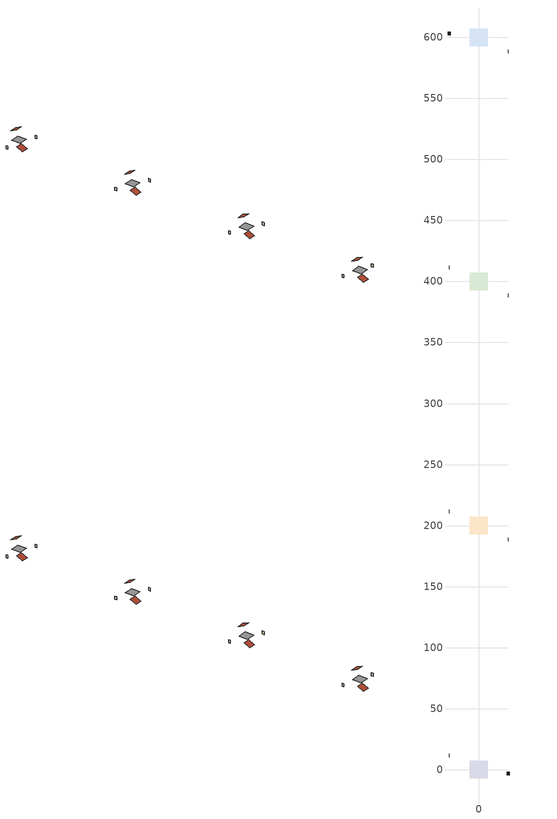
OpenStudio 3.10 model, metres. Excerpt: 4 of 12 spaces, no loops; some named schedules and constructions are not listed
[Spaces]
unit1_attic___vented_1
 floor to unit1_conditioned_space_1 (unit1_Floor1_construction_Reversed): -7.29,-7.29 -7.29,7.29 7.29,7.29 7.29,-7.29 z4.88
 wall outside (unit1_Wall6_construction): 24.13,-4.63 24.13,-1.91 z0:4.88
 wall adiabatic (unit1_Wall5_construction): -24.13,12.88 -24.13,10.16 z0:4.88
 roof outside (unit1_Roof2_construction): -13.22,-24.13,4.88 -13.22,-14.37,9.75 -24.13,-14.37,9.75 -24.13,-24.13,4.88
 roof outside (unit1_Roof1_construction): 13.22,24.13,4.88 13.22,14.37,9.75 24.13,14.37,9.75 24.13,24.13,4.88
unit2_attic___vented_1
 floor to unit2_conditioned_space_1 (unit2_Floor1_2_construction_Reversed): -7.29,192.71 -7.29,207.29 7.29,207.29 7.29,192.71 z4.88
 wall adiabatic (unit2_Wall6_2_construction): 24.13,187.12 24.13,189.84 z0:4.88
 wall adiabatic (unit2_Wall5_2_construction): -24.13,212.88 -24.13,210.16 z0:4.88
 roof outside (unit2_Roof2_2_construction): -13.22,175.87,4.88 -13.22,185.63,9.75 -24.13,185.63,9.75 -24.13,175.87,4.88
 roof outside (unit2_Roof1_2_construction): 13.22,224.13,4.88 13.22,214.37,9.75 24.13,214.37,9.75 24.13,224.13,4.88
unit3_attic___vented_1
 floor to unit3_conditioned_space_1 (unit3_Floor1_3_construction_Reversed): -7.29,392.71 -7.29,407.29 7.29,407.29 7.29,392.71 z4.88
 wall adiabatic (unit3_Wall6_3_construction): 24.13,387.12 24.13,389.84 z0:4.88
 wall adiabatic (unit3_Wall5_3_construction): -24.13,412.88 -24.13,410.16 z0:4.88
 roof outside (unit3_Roof2_3_construction): -13.22,375.87,4.88 -13.22,385.63,9.75 -24.13,385.63,9.75 -24.13,375.87,4.88
 roof outside (unit3_Roof1_3_construction): 13.22,424.13,4.88 13.22,414.37,9.75 24.13,414.37,9.75 24.13,424.13,4.88
unit4_attic___vented_1
 floor to unit4_conditioned_space_1 (unit4_Floor1_4_construction_Reversed): -7.29,592.71 -7.29,607.29 7.29,607.29 7.29,592.71 z4.88
 wall outside (unit4_Wall5_4_construction): -24.13,604.63 -24.13,601.91 z0:4.88
 wall adiabatic (unit4_Wall6_4_construction): 24.13,587.12 24.13,589.84 z0:4.88
 roof outside (unit4_Roof2_4_construction): -13.22,575.87,4.88 -13.22,585.63,9.75 -24.13,585.63,9.75 -24.13,575.87,4.88
 roof outside (unit4_Roof1_4_construction): 13.22,624.13,4.88 13.22,614.37,9.75 24.13,614.37,9.75 24.13,624.13,4.88
[ElectricEquipment:Definition] Design Level Calculation Method=EquipmentLevel
Name | Design Level {W} | Fraction Latent | Fraction Radiant | Fraction Lost
unit1_dishwasher | 1356.42 | 0.3 | 0.18 | 0.4
unit1_clothes_washer | 872.832 | 0.03 | 0.162 | 0.7
unit2_dishwasher | 2651.45 | 0.3 | 0.18 | 0.4
unit2_clothes_washer | 587.47 | 0.03 | 0.162 | 0.7
unit3_dishwasher | 855.531 | 0.3 | 0.18 | 0.4
unit3_clothes_washer | 626.422 | 0.03 | 0.162 | 0.7
unit4_dishwasher | 3420.57 | 0.3 | 0.18 | 0.4
unit4_clothes_washer | 371.524 | 0.03 | 0.162 | 0.7
[EnergyManagementSystem:Program]
unit3_natural_vent_program: Set Tin = unit3_tin_s; Set Tout = unit3_tout_s; Set Wout = unit3_out_wt_s; Set Pbar = unit3_out_pb_s; Set Phiout = (@RhFnTdbWPb Tout Wout Pbar); Set MaxHR = 0.0115; Set Tnvsp = (unit3_htg_sp_s + unit3_clg_sp_s) / 2; Set NVavail = unit3_natural_vent_s; Set ClgSsnAvail = unit3_cool_season; Set Qnv = 0; Set Qwhf = 0; Set unit3_whole_house_fan_mix_act = 0; Set unit3_whole_house_fan_act = 0; If ((Wout < MaxHR) && (Tin > Tout) && (Tin > Tnvsp) && (ClgSsnAvail > 0)); Set WHF_Flow = 0; Set Adj = (Tin-Tnvsp)/(Tin-Tout); Set Adj = (@Min Adj 1); Set Adj = (@Max Adj 0); If (WHF_Flow > 0); Set Qwhf = WHF_Flow*Adj; Set unit3_whole_house_fan_mix_act = WHF_Flow*Adj; Set WHF_W = 0; Set unit3_whole_house_fan_act = WHF_W*Adj; ElseIf (NVavail > 0); Set NVArea = 14561.603908992; Set Cs = 0.00017937135914540493; Set Cw = 3.135253597709637e-05; Set Tdiff = Tin-Tout; Set dT = (@Abs Tdiff); Set Vwind = unit3_site_vw_s; Set SGNV = NVArea*Adj*((((Cs*dT)+(Cw*(Vwind^2)))^0.5)/1000); Set MaxNV = 5.764051439616002; Set Qnv = (@Min SGNV MaxNV); EndIf; EndIf; Set unit3_natural_vent_flow_act = Qnv; Set unit3_whole_house_fan_flow_act = Qwhf; Set unit3_natural_vent_program_Qnv = Qnv; Set unit3_natural_vent_program_Qwhf = Qwhf
unit3_furnace_airloop_0_duct_program: Set unit3_furnace_airloop_AH_MFR = unit3_furnace_airloop_AH_MFR_s; Set unit3_furnace_airloop_Fan_RTF = 0; Set unit3_furnace_airloop_Fan_RTF = unit3_furnace_airloop_Fan_RTF + unit3_furnace_airloop_Fan_RTF_s; Set unit3_furnace_airloop_AH_VFR = unit3_furnace_airloop_AH_VFR_s; Set unit3_furnace_airloop_AH_Tout = unit3_furnace_airloop_AH_Tout_s; Set unit3_furnace_airloop_AH_Wout = unit3_furnace_airloop_AH_Wout_s; Set unit3_furnace_airloop_RA_T = unit3_furnace_airloop_RA_T_s; Set unit3_furnace_airloop_Ra_W = unit3_furnace_airloop_Ra_W_s; Set unit3_furnace_airloop_0_DZ_T = unit3_furnace_airloop_0_DZ_T_s; Set unit3_furnace_airloop_0_DZ_W = unit3_furnace_airloop_0_DZ_W_s; Run unit3_furnace_airloop_0_duct_subroutine; Set unit3_furnace_airloop_0_SupSensLkToCond_act = unit3_furnace_airloop_0_SupSensLkToCond; Set unit3_furnace_airloop_0_SupLatLkToCond_act = unit3_furnace_airloop_0_SupLatLkToCond; Set unit3_furnace_airloop_0_SupCondToLv_act = unit3_furnace_airloop_0_SupCondToLv; Set unit3_furnace_airloop_0_RetSensLkToRP_act = unit3_furnace_airloop_0_RetSensLkToRP; Set unit3_furnace_airloop_0_RetLatLkToRP_act = unit3_furnace_airloop_0_RetLatLkToRP; Set unit3_furnace_airloop_0_RetCondToRP_act = unit3_furnace_airloop_0_RetCondToRP; Set unit3_furnace_airloop_0_RetCondToDZ_act = unit3_furnace_airloop_0_RetCondToDZ; Set unit3_furnace_airloop_0_SupCondToDZ_act = unit3_furnace_airloop_0_SupCondToDZ; Set unit3_furnace_airloop_0_SupSensLkToDZ_act = unit3_furnace_airloop_0_SupSensLkToDZ; Set unit3_furnace_airloop_0_SupLatLkToDZ_act = unit3_furnace_airloop_0_SupLatLkToDZ; Set unit3_furnace_airloop_0_ZoneMixDZToCond_mix_act = unit3_furnace_airloop_0_ZoneMixDZToCond; Set unit3_furnace_airloop_0_ZoneMixCondToDZ_mix_act = unit3_furnace_airloop_0_ZoneMixCondToDZ
unit3_fridge_schedule_program: Set Tin = unit3_fridge_tin_s*(9.0/5.0)+32.0; Set unit3_fridge_schedule_act = 0; If (Hour == 0); Set unit3_fridge_schedule_act = (-0.487+0.019*Tin); ElseIf (Hour == 1); Set unit3_fridge_schedule_act = (-0.34+0.016*Tin); ElseIf (Hour == 2); Set unit3_fridge_schedule_act = (-0.37+0.017*Tin); ElseIf (Hour == 3); Set unit3_fridge_schedule_act = (-0.361+0.016*Tin); ElseIf (Hour == 4); Set unit3_fridge_schedule_act = (-0.515+0.018*Tin); ElseIf (Hour == 5); Set unit3_fridge_schedule_act = (-0.684+0.021*Tin); ElseIf (Hour == 6); Set unit3_fridge_schedule_act = (-0.471+0.019*Tin); ElseIf (Hour == 7); Set unit3_fridge_schedule_act = (-0.159+0.015*Tin); ElseIf (Hour == 8); Set unit3_fridge_schedule_act = (-0.079+0.015*Tin); ElseIf (Hour == 9); Set unit3_fridge_schedule_act = (-0.417+0.019*Tin); ElseIf (Hour == 10); Set unit3_fridge_schedule_act = (-0.411+0.018*Tin); ElseIf (Hour == 11); Set unit3_fridge_schedule_act = (-0.386+0.018*Tin); ElseIf (Hour == 12); Set unit3_fridge_schedule_act = (-0.24+0.016*Tin); ElseIf (Hour == 13); Set unit3_fridge_schedule_act = (-0.314+0.017*Tin); ElseIf (Hour == 14); Set unit3_fridge_schedule_act = (-0.16+0.015*Tin); ElseIf (Hour == 15); Set unit3_fridge_schedule_act = (-0.121+0.015*Tin); ElseIf (Hour == 16); Set unit3_fridge_schedule_act = (-0.469+0.02*Tin); ElseIf (Hour == 17); Set unit3_fridge_schedule_act = (-0.412+0.02*Tin); ElseIf (Hour == 18); Set unit3_fridge_schedule_act = (-0.091+0.017*Tin); ElseIf (Hour == 19); Set unit3_fridge_schedule_act = (0.077+0.014*Tin); ElseIf (Hour == 20); Set unit3_fridge_schedule_act = (-0.118+0.016*Tin); ElseIf (Hour == 21); Set unit3_fridge_schedule_act = (-0.247+0.017*Tin); ElseIf (Hour == 22); Set unit3_fridge_schedule_act = (-0.445+0.019*Tin); ElseIf (Hour == 23); Set unit3_fridge_schedule_act = (-0.544+0.02*Tin); EndIf
unit3_water_heater_EC_adj: If WarmupFlag == 0; Set dhw_e_cons = unit3_water_heater_energy + unit3_water_heater_on_cycle_parasitic + unit3_water_heater_off_cycle_parasitic; Set unit3_water_heater_ec_adj_act = -2.7366968586850504e-06 * dhw_e_cons / 1; EndIf
unit3_furnace_supply_fan_disaggregate_program: Set unit3_furnace_supply_fan_primary_htg = 0; If unit3_furnace_htg_coil_s > 0; Set unit3_furnace_supply_fan_primary_htg = unit3_furnace_supply_fan_s; EndIf
unit3_room_ac_supply_fan_disaggregate_program: Set unit3_room_ac_supply_fan_clg = 0; If unit3_room_ac_clg_coil_s > 0; Set unit3_room_ac_supply_fan_clg = unit3_room_ac_supply_fan_s; EndIf
unit4_infil_program: Set p_m = 0.14; Set p_s = 0.22; Set s_m = 270; Set s_s = 370; Set z_m = 9.99744; Set z_s = 4.8768; Set f_t = (((s_m/z_m)^p_m)*((z_s/s_s)^p_s)); Set Tdiff = unit4_tin_s-unit4_tout_s; Set dT = @Abs Tdiff; Set c = 0.0628; Set Cs = 0.0944; Set Cw = 0.1488; Set n = 0.65; Set sft = (f_t*0.54); Set temp1 = ((c*Cw)*((sft*unit4_site_vw_s)^(2*n)))^2; Set Qinf = (((c*Cs*(dT^n))^2)+temp1)^0.5; Set Qinf = (@Max Qinf 0); Set unit4_mech_vent_house_fan_sensible_load_act = 0.0; Set unit4_mech_vent_house_fan_latent_load_act = 0.0; Set OASupInPb = unit4_out_pb_s; Set OASupInTemp = unit4_tout_s; Set OASupInW = unit4_out_wt_s; Set OASupRho = (@RhoAirFnPbTdbW OASupInPb OASupInTemp OASupInW); Set OASupCp = (@CpAirFnW OASupInW); Set OASupInEnth = (@HFnTdbW OASupInTemp OASupInW); Set ZoneTemp = unit4_tin_s; Set ZoneW = unit4_win_s; Set ZoneCp = (@CpAirFnW ZoneW); Set ZoneAirEnth = (@HFnTdbW ZoneTemp ZoneW); Set unit4_mech_vent_house_fan_cfis_act = 0.0; Set QWHV_cfis_sup = 0.0; Set QWHV_cfis_suppl_sup = 0.0; Set QWHV_cfis_suppl_exh = 0.0; Set Qrange = 0; Set Qrange = Qrange + 0.04719 * unit4_mech_vent_range_fan_0_sch_s; Set Qbath = 0; Set Qbath = Qbath + 0.0236 * unit4_mech_vent_bath_fan_0_sch_s; Set Qdryer = 0; Set Qdryer = Qdryer + 0.27299 * unit4_clothes_dryer_exhaust_0_sch_s; Set QWHV_sup = 0.03634; Set QWHV_exh = 0.03634; Set Qsupply = QWHV_sup + QWHV_cfis_sup + QWHV_cfis_suppl_sup; Set Qexhaust = Qrange + Qbath + Qdryer + QWHV_exh + QWHV_cfis_suppl_exh; Set Qfan = (@Max Qexhaust Qsupply); Set Qducts = 0; Set Qducts = Qducts - unit4_furnace_airloop_0_DuctImbalLkSupFanEquivCond; Set Qducts = Qducts + unit4_furnace_airloop_0_DuctImbalLkExhFanEquivCond; If Qducts < 0; Set Qsupply = Qsupply - Qducts; Else; Set Qexhaust = Qexhaust + Qducts; EndIf; Set Qfan_with_ducts = (@Max Qexhaust Qsupply); Set Qimb = (@Abs (Qsupply - Qexhaust)); If Qinf + Qimb > 0; Set Qtot = Qfan_with_ducts + (Qinf^2) / (Qinf + Qimb); Else; Set Qtot = Qfan_with_ducts; EndIf; Set Qinf_adj = Qtot - Qfan; Set unit4_infil_flow_act = Qinf_adj; Set unit4_infil_program_Qinf = Qinf_adj; Set unit4_infil_program_Qfan = Qfan; Set Qload = Qfan; Set Effectiveness_Sens = 0.0; Set Effectiveness_Lat = 0.0; Set Fan_MFR = Qload * OASupRho; Set ZoneInEnth = OASupInEnth; Set ZoneInTemp = OASupInTemp; If Qload > 0; Set Effectiveness_Sens = Effectiveness_Sens + 0.0363 / Qload * 0.7735937718908196; Set Effectiveness_Lat = Effectiveness_Lat + 0.0363 / Qload * 0.5434211049065854; EndIf; Set ERVCpMin = (@Min OASupCp ZoneCp); Set ERVSupOutTemp = OASupInTemp + ERVCpMin/OASupCp * Effectiveness_Sens * (ZoneTemp - OASupInTemp); Set ERVSupOutW = OASupInW + ERVCpMin/OASupCp * Effectiveness_Lat * (ZoneW - OASupInW); Set ERVSupOutEnth = (@HFnTdbW ERVSupOutTemp ERVSupOutW); Set ERVSensHeatTrans = Fan_MFR * OASupCp * (ERVSupOutTemp - OASupInTemp); Set ERVTotalHeatTrans = Fan_MFR * (ERVSupOutEnth - OASupInEnth); Set ERVLatHeatTrans = ERVTotalHeatTrans - ERVSensHeatTrans; Set ZoneInEnth = ERVSupOutEnth; Set ZoneInTemp = ERVSupOutTemp; Set FanTotalToCond = Fan_MFR * (ZoneInEnth - ZoneAirEnth); Set FanSensToCond = Fan_MFR * ZoneCp * (ZoneInTemp - ZoneTemp); Set FanLatToCond = FanTotalToCond - FanSensToCond; Set unit4_mech_vent_house_fan_sensible_load_act = unit4_mech_vent_house_fan_sensible_load_act + FanSensToCond; Set unit4_mech_vent_house_fan_latent_load_act = unit4_mech_vent_house_fan_latent_load_act + FanLatToCond
unit4_attic_vented_1_duct_leakage_imbalance_infil_program: Set Qducts = 0; Set Qducts = Qducts - unit4_furnace_airloop_0_DuctImbalLkSupFanEquivDZ; Set Qducts = Qducts + unit4_furnace_airloop_0_DuctImbalLkExhFanEquivDZ; Set unit4_attic_vented_1_duct_leakage_imbalance_infil_flow_act = (@Abs(Qducts))
unit4_natural_vent_program: Set Tin = unit4_tin_s; Set Tout = unit4_tout_s; Set Wout = unit4_out_wt_s; Set Pbar = unit4_out_pb_s; Set Phiout = (@RhFnTdbWPb Tout Wout Pbar); Set MaxHR = 0.0115; Set Tnvsp = (unit4_htg_sp_s + unit4_clg_sp_s) / 2; Set NVavail = unit4_natural_vent_s; Set ClgSsnAvail = unit4_cool_season; Set Qnv = 0; Set Qwhf = 0; Set unit4_whole_house_fan_mix_act = 0; Set unit4_whole_house_fan_act = 0; If ((Wout < MaxHR) && (Tin > Tout) && (Tin > Tnvsp) && (ClgSsnAvail > 0)); Set WHF_Flow = 0; Set Adj = (Tin-Tnvsp)/(Tin-Tout); Set Adj = (@Min Adj 1); Set Adj = (@Max Adj 0); If (WHF_Flow > 0); Set Qwhf = WHF_Flow*Adj; Set unit4_whole_house_fan_mix_act = WHF_Flow*Adj; Set WHF_W = 0; Set unit4_whole_house_fan_act = WHF_W*Adj; ElseIf (NVavail > 0); Set NVArea = 18199.203859584002; Set Cs = 0.00017937135914540493; Set Cw = 3.135253597709637e-05; Set Tdiff = Tin-Tout; Set dT = (@Abs Tdiff); Set Vwind = unit4_site_vw_s; Set SGNV = NVArea*Adj*((((Cs*dT)+(Cw*(Vwind^2)))^0.5)/1000); Set MaxNV = 5.764051439616002; Set Qnv = (@Min SGNV MaxNV); EndIf; EndIf; Set unit4_natural_vent_flow_act = Qnv; Set unit4_whole_house_fan_flow_act = Qwhf; Set unit4_natural_vent_program_Qnv = Qnv; Set unit4_natural_vent_program_Qwhf = Qwhf
unit4_furnace_airloop_0_duct_program: Set unit4_furnace_airloop_AH_MFR = unit4_furnace_airloop_AH_MFR_s; Set unit4_furnace_airloop_Fan_RTF = 0; Set unit4_furnace_airloop_Fan_RTF = unit4_furnace_airloop_Fan_RTF + unit4_furnace_airloop_Fan_RTF_s; Set unit4_furnace_airloop_AH_VFR = unit4_furnace_airloop_AH_VFR_s; Set unit4_furnace_airloop_AH_Tout = unit4_furnace_airloop_AH_Tout_s; Set unit4_furnace_airloop_AH_Wout = unit4_furnace_airloop_AH_Wout_s; Set unit4_furnace_airloop_RA_T = unit4_furnace_airloop_RA_T_s; Set unit4_furnace_airloop_Ra_W = unit4_furnace_airloop_Ra_W_s; Set unit4_furnace_airloop_0_DZ_T = unit4_furnace_airloop_0_DZ_T_s; Set unit4_furnace_airloop_0_DZ_W = unit4_furnace_airloop_0_DZ_W_s; Run unit4_furnace_airloop_0_duct_subroutine; Set unit4_furnace_airloop_0_SupSensLkToCond_act = unit4_furnace_airloop_0_SupSensLkToCond; Set unit4_furnace_airloop_0_SupLatLkToCond_act = unit4_furnace_airloop_0_SupLatLkToCond; Set unit4_furnace_airloop_0_SupCondToLv_act = unit4_furnace_airloop_0_SupCondToLv; Set unit4_furnace_airloop_0_RetSensLkToRP_act = unit4_furnace_airloop_0_RetSensLkToRP; Set unit4_furnace_airloop_0_RetLatLkToRP_act = unit4_furnace_airloop_0_RetLatLkToRP; Set unit4_furnace_airloop_0_RetCondToRP_act = unit4_furnace_airloop_0_RetCondToRP; Set unit4_furnace_airloop_0_RetCondToDZ_act = unit4_furnace_airloop_0_RetCondToDZ; Set unit4_furnace_airloop_0_SupCondToDZ_act = unit4_furnace_airloop_0_SupCondToDZ; Set unit4_furnace_airloop_0_SupSensLkToDZ_act = unit4_furnace_airloop_0_SupSensLkToDZ; Set unit4_furnace_airloop_0_SupLatLkToDZ_act = unit4_furnace_airloop_0_SupLatLkToDZ; Set unit4_furnace_airloop_0_ZoneMixDZToCond_mix_act = unit4_furnace_airloop_0_ZoneMixDZToCond; Set unit4_furnace_airloop_0_ZoneMixCondToDZ_mix_act = unit4_furnace_airloop_0_ZoneMixCondToDZ
unit4_fridge_schedule_program: Set Tin = unit4_fridge_tin_s*(9.0/5.0)+32.0; Set unit4_fridge_schedule_act = 0; If (Hour == 0); Set unit4_fridge_schedule_act = (-0.487+0.019*Tin); ElseIf (Hour == 1); Set unit4_fridge_schedule_act = (-0.34+0.016*Tin); ElseIf (Hour == 2); Set unit4_fridge_schedule_act = (-0.37+0.017*Tin); ElseIf (Hour == 3); Set unit4_fridge_schedule_act = (-0.361+0.016*Tin); ElseIf (Hour == 4); Set unit4_fridge_schedule_act = (-0.515+0.018*Tin); ElseIf (Hour == 5); Set unit4_fridge_schedule_act = (-0.684+0.021*Tin); ElseIf (Hour == 6); Set unit4_fridge_schedule_act = (-0.471+0.019*Tin); ElseIf (Hour == 7); Set unit4_fridge_schedule_act = (-0.159+0.015*Tin); ElseIf (Hour == 8); Set unit4_fridge_schedule_act = (-0.079+0.015*Tin); ElseIf (Hour == 9); Set unit4_fridge_schedule_act = (-0.417+0.019*Tin); ElseIf (Hour == 10); Set unit4_fridge_schedule_act = (-0.411+0.018*Tin); ElseIf (Hour == 11); Set unit4_fridge_schedule_act = (-0.386+0.018*Tin); ElseIf (Hour == 12); Set unit4_fridge_schedule_act = (-0.24+0.016*Tin); ElseIf (Hour == 13); Set unit4_fridge_schedule_act = (-0.314+0.017*Tin); ElseIf (Hour == 14); Set unit4_fridge_schedule_act = (-0.16+0.015*Tin); ElseIf (Hour == 15); Set unit4_fridge_schedule_act = (-0.121+0.015*Tin); ElseIf (Hour == 16); Set unit4_fridge_schedule_act = (-0.469+0.02*Tin); ElseIf (Hour == 17); Set unit4_fridge_schedule_act = (-0.412+0.02*Tin); ElseIf (Hour == 18); Set unit4_fridge_schedule_act = (-0.091+0.017*Tin); ElseIf (Hour == 19); Set unit4_fridge_schedule_act = (0.077+0.014*Tin); ElseIf (Hour == 20); Set unit4_fridge_schedule_act = (-0.118+0.016*Tin); ElseIf (Hour == 21); Set unit4_fridge_schedule_act = (-0.247+0.017*Tin); ElseIf (Hour == 22); Set unit4_fridge_schedule_act = (-0.445+0.019*Tin); ElseIf (Hour == 23); Set unit4_fridge_schedule_act = (-0.544+0.02*Tin); EndIf
unit4_water_heater_EC_adj: If WarmupFlag == 0; Set dhw_e_cons = unit4_water_heater_energy + unit4_water_heater_on_cycle_parasitic + unit4_water_heater_off_cycle_parasitic; Set unit4_water_heater_ec_adj_act = -2.7366968586850504e-06 * dhw_e_cons / 1; EndIf
unit4_furnace_supply_fan_disaggregate_program: Set unit4_furnace_supply_fan_primary_htg = 0; If unit4_furnace_htg_coil_s > 0; Set unit4_furnace_supply_fan_primary_htg = unit4_furnace_supply_fan_s; EndIf
unit4_room_ac_supply_fan_disaggregate_program: Set unit4_room_ac_supply_fan_clg = 0; If unit4_room_ac_clg_coil_s > 0; Set unit4_room_ac_supply_fan_clg = unit4_room_ac_supply_fan_s; EndIf
unmet_hours_program: Set htg_unmet_hours = 0; Set clg_unmet_hours = 0; Set unit_htg_unmet_hours = 0; If ((DayOfYear >= 1) && (DayOfYear <= 365)); Set unit_htg_unmet_hours = unit_htg_unmet_hours + unit1_conditioned_space_htg_unmet_s; If unit_htg_unmet_hours > htg_unmet_hours; Set htg_unmet_hours = unit_htg_unmet_hours; EndIf; EndIf; Set unit_clg_unmet_hours = 0; If ((DayOfYear >= 1) && (DayOfYear <= 365)); Set unit_clg_unmet_hours = unit_clg_unmet_hours + unit1_conditioned_space_clg_unmet_s; If unit_clg_unmet_hours > clg_unmet_hours; Set clg_unmet_hours = unit_clg_unmet_hours; EndIf; EndIf; Set unit_htg_unmet_hours = 0; If ((DayOfYear >= 1) && (DayOfYear <= 365)); Set unit_htg_unmet_hours = unit_htg_unmet_hours + unit2_conditioned_space_htg_unmet_s; If unit_htg_unmet_hours > htg_unmet_hours; Set htg_unmet_hours = unit_htg_unmet_hours; EndIf; EndIf; Set unit_clg_unmet_hours = 0; If ((DayOfYear >= 1) && (DayOfYear <= 365)); Set unit_clg_unmet_hours = unit_clg_unmet_hours + unit2_conditioned_space_clg_unmet_s; If unit_clg_unmet_hours > clg_unmet_hours; Set clg_unmet_hours = unit_clg_unmet_hours; EndIf; EndIf; Set unit_htg_unmet_hours = 0; If ((DayOfYear >= 1) && (DayOfYear <= 365)); Set unit_htg_unmet_hours = unit_htg_unmet_hours + unit3_conditioned_space_htg_unmet_s; If unit_htg_unmet_hours > htg_unmet_hours; Set htg_unmet_hours = unit_htg_unmet_hours; EndIf; EndIf; Set unit_clg_unmet_hours = 0; If ((DayOfYear >= 1) && (DayOfYear <= 365)); Set unit_clg_unmet_hours = unit_clg_unmet_hours + unit3_conditioned_space_clg_unmet_s; If unit_clg_unmet_hours > clg_unmet_hours; Set clg_unmet_hours = unit_clg_unmet_hours; EndIf; EndIf; Set unit_htg_unmet_hours = 0; If ((DayOfYear >= 1) && (DayOfYear <= 365)); Set unit_htg_unmet_hours = unit_htg_unmet_hours + unit4_conditioned_space_htg_unmet_s; If unit_htg_unmet_hours > htg_unmet_hours; Set htg_unmet_hours = unit_htg_unmet_hours; EndIf; EndIf; Set unit_clg_unmet_hours = 0; If ((DayOfYear >= 1) && (DayOfYear <= 365)); Set unit_clg_unmet_hours = unit_clg_unmet_hours + unit4_conditioned_space_clg_unmet_s; If unit_clg_unmet_hours > clg_unmet_hours; Set clg_unmet_hours = unit_clg_unmet_hours; EndIf; EndIf
total_loads_program: Set loads_htg_tot = 0; Set loads_clg_tot = 0; If htg_load_cond > 0; Set loads_htg_tot = loads_htg_tot + (htg_load_cond - clg_load_cond) * 1.0; Set loads_htg_tot = loads_htg_tot + (htg_load_duct - clg_load_duct) * 1.0; EndIf; If htg_load_cond_1 > 0; Set loads_htg_tot = loads_htg_tot + (htg_load_cond_1 - clg_load_cond_1) * 1.0; Set loads_htg_tot = loads_htg_tot + (htg_load_duct_1 - clg_load_duct_1) * 1.0; EndIf; If htg_load_cond_2 > 0; Set loads_htg_tot = loads_htg_tot + (htg_load_cond_2 - clg_load_cond_2) * 1.0; Set loads_htg_tot = loads_htg_tot + (htg_load_duct_2 - clg_load_duct_2) * 1.0; EndIf; If htg_load_cond_3 > 0; Set loads_htg_tot = loads_htg_tot + (htg_load_cond_3 - clg_load_cond_3) * 1.0; Set loads_htg_tot = loads_htg_tot + (htg_load_duct_3 - clg_load_duct_3) * 1.0; EndIf; Set loads_htg_tot = (@Max loads_htg_tot 0); If clg_load_cond > 0; Set loads_clg_tot = loads_clg_tot + (clg_load_cond - htg_load_cond) * 1.0; Set loads_clg_tot = loads_clg_tot + (clg_load_duct - htg_load_duct) * 1.0; EndIf; If clg_load_cond_1 > 0; Set loads_clg_tot = loads_clg_tot + (clg_load_cond_1 - htg_load_cond_1) * 1.0; Set loads_clg_tot = loads_clg_tot + (clg_load_duct_1 - htg_load_duct_1) * 1.0; EndIf; If clg_load_cond_2 > 0; Set loads_clg_tot = loads_clg_tot + (clg_load_cond_2 - htg_load_cond_2) * 1.0; Set loads_clg_tot = loads_clg_tot + (clg_load_duct_2 - htg_load_duct_2) * 1.0; EndIf; If clg_load_cond_3 > 0; Set loads_clg_tot = loads_clg_tot + (clg_load_cond_3 - htg_load_cond_3) * 1.0; Set loads_clg_tot = loads_clg_tot + (clg_load_duct_3 - htg_load_duct_3) * 1.0; EndIf; Set loads_clg_tot = (@Max loads_clg_tot 0)
total_airflows_program: Set total_infil_flow_rate = 0; Set total_mechvent_flow_rate = 0; Set total_natvent_flow_rate = 0; Set total_whf_flow_rate = 0; Set total_infil_flow_rate = total_infil_flow_rate + (unit1_infil_program_Qinf * 1); Set total_infil_flow_rate = total_infil_flow_rate + (unit2_infil_program_Qinf * 1); Set total_infil_flow_rate = total_infil_flow_rate + (unit3_infil_program_Qinf * 1); Set total_infil_flow_rate = total_infil_flow_rate + (unit4_infil_program_Qinf * 1); Set total_mechvent_flow_rate = total_mechvent_flow_rate + (unit1_infil_program_Qfan * 1); Set total_mechvent_flow_rate = total_mechvent_flow_rate + (unit2_infil_program_Qfan * 1); Set total_mechvent_flow_rate = total_mechvent_flow_rate + (unit3_infil_program_Qfan * 1); Set total_mechvent_flow_rate = total_mechvent_flow_rate + (unit4_infil_program_Qfan * 1); Set total_natvent_flow_rate = total_natvent_flow_rate + (unit1_natural_vent_program_Qnv * 1); Set total_natvent_flow_rate = total_natvent_flow_rate + (unit2_natural_vent_program_Qnv * 1); Set total_natvent_flow_rate = total_natvent_flow_rate + (unit3_natural_vent_program_Qnv * 1); Set total_natvent_flow_rate = total_natvent_flow_rate + (unit4_natural_vent_program_Qnv * 1); Set total_whf_flow_rate = total_whf_flow_rate + (unit1_natural_vent_program_Qwhf * 1); Set total_whf_flow_rate = total_whf_flow_rate + (unit2_natural_vent_program_Qwhf * 1); Set total_whf_flow_rate = total_whf_flow_rate + (unit3_natural_vent_program_Qwhf * 1); Set total_whf_flow_rate = total_whf_flow_rate + (unit4_natural_vent_program_Qwhf * 1)
[EnergyManagementSystem:Subroutine]
unit1_furnace_airloop_0_duct_subroutine: Set AH_MFR = unit1_furnace_airloop_AH_MFR / 1; If AH_MFR > 0; Set AH_Tout = unit1_furnace_airloop_AH_Tout; Set AH_Wout = unit1_furnace_airloop_AH_Wout; Set RA_T = unit1_furnace_airloop_RA_T; Set RA_W = unit1_furnace_airloop_Ra_W; Set Fan_RTF = unit1_furnace_airloop_Fan_RTF; Set DZ_T = unit1_furnace_airloop_0_DZ_T; Set DZ_W = unit1_furnace_airloop_0_DZ_W; Set AH_VFR = unit1_furnace_airloop_AH_VFR / 1; Set h_SA = (@HFnTdbW AH_Tout AH_Wout); Set h_RA = (@HFnTdbW RA_T RA_W); Set h_fg = (@HfgAirFnWTdb AH_Wout AH_Tout); Set h_DZ = (@HFnTdbW DZ_T DZ_W); Set air_cp = 1006.0; Set f_sup = 0.1; Set f_ret = 0.1; Set sup_lk_mfr = f_sup * AH_MFR; Set ret_lk_mfr = f_ret * AH_MFR; Set SupTotLkToCond = sup_lk_mfr*(h_RA - h_SA); Set SupLatLkToCond = sup_lk_mfr*h_fg*(RA_W-AH_Wout); Set SupSensLkToCond = SupTotLkToCond-SupLatLkToCond; Set supply_ua = 70.494; Set eTm = 0-((Fan_RTF/(AH_MFR*air_cp))*supply_ua); Set t_sup = DZ_T+((AH_Tout-DZ_T)*(@Exp eTm)); Set SupCondToCond = AH_MFR*air_cp*(t_sup-AH_Tout); Set SupCondToDZ = 0-SupCondToCond; Set return_ua = 20.133; Set eTm = 0-((Fan_RTF/(AH_MFR*air_cp))*return_ua); Set t_ret = DZ_T+((RA_T-DZ_T)*(@Exp eTm)); Set RetCondToRP = AH_MFR*air_cp*(t_ret-RA_T); Set RetCondToDZ = 0-RetCondToRP; Set RetLatLkToRP = 0; Set RetSensLkToRP = ret_lk_mfr*air_cp*(DZ_T-RA_T); Set SupTotLkToDZ = sup_lk_mfr*(h_SA-h_DZ); Set SupLatLkToDZ = sup_lk_mfr*h_fg*(AH_Wout-DZ_W); Set SupSensLkToDZ = SupTotLkToDZ-SupLatLkToDZ; Set FracOutsideToCond = 0.0; Set FracOutsideToDZ = 0.0; Set FracCondToOutside = 0.0; Set FracDZToOutside = 0.0; Set FracDZToCond = 0.0; Set FracCondToDZ = 0.0; Set lk_imbal_vfr = @ABS(f_sup - f_ret) * AH_VFR; Set ImbalLkCondToDZ = lk_imbal_vfr * FracCondToDZ; Set ImbalLkDZToCond = lk_imbal_vfr * FracDZToCond; Set ImbalLkOutsideToCond = lk_imbal_vfr * FracOutsideToCond; Set ImbalLkOutsideToDZ = lk_imbal_vfr * FracOutsideToDZ; Set ImbalLkCondToOutside = lk_imbal_vfr * FracCondToOutside; Set ImbalLkDZToOutside = lk_imbal_vfr * FracDZToOutside; Else; Set SupLatLkToCond = 0; Set SupSensLkToCond = 0; Set SupCondToCond = 0; Set RetCondToRP = 0; Set RetLatLkToRP = 0; Set RetSensLkToRP = 0; Set RetCondToDZ = 0; Set SupCondToDZ = 0; Set SupLatLkToDZ = 0; Set SupSensLkToDZ = 0; Set ImbalLkCondToDZ = 0; Set ImbalLkDZToCond = 0; Set ImbalLkOutsideToCond = 0; Set ImbalLkOutsideToDZ = 0; Set ImbalLkCondToOutside = 0; Set ImbalLkDZToOutside = 0; EndIf; Set unit1_furnace_airloop_0_SupLatLkToCond = SupLatLkToCond; Set unit1_furnace_airloop_0_SupSensLkToCond = SupSensLkToCond; Set unit1_furnace_airloop_0_SupCondToLv = SupCondToCond; Set unit1_furnace_airloop_0_RetCondToRP = RetCondToRP; Set unit1_furnace_airloop_0_RetLatLkToRP = RetLatLkToRP; Set unit1_furnace_airloop_0_RetSensLkToRP = RetSensLkToRP; Set unit1_furnace_airloop_0_RetCondToDZ = RetCondToDZ; Set unit1_furnace_airloop_0_SupCondToDZ = SupCondToDZ; Set unit1_furnace_airloop_0_SupLatLkToDZ = SupLatLkToDZ; Set unit1_furnace_airloop_0_SupSensLkToDZ = SupSensLkToDZ; Set unit1_furnace_airloop_0_ZoneMixCondToDZ = ImbalLkCondToDZ; Set unit1_furnace_airloop_0_ZoneMixDZToCond = ImbalLkDZToCond; Set unit1_furnace_airloop_0_DuctImbalLkSupFanEquivCond = ImbalLkCondToOutside; Set unit1_furnace_airloop_0_DuctImbalLkExhFanEquivCond = ImbalLkOutsideToCond; Set unit1_furnace_airloop_0_DuctImbalLkSupFanEquivDZ = ImbalLkDZToOutside; Set unit1_furnace_airloop_0_DuctImbalLkExhFanEquivDZ = ImbalLkOutsideToDZ
unit2_furnace_airloop_0_duct_subroutine: Set AH_MFR = unit2_furnace_airloop_AH_MFR / 1; If AH_MFR > 0; Set AH_Tout = unit2_furnace_airloop_AH_Tout; Set AH_Wout = unit2_furnace_airloop_AH_Wout; Set RA_T = unit2_furnace_airloop_RA_T; Set RA_W = unit2_furnace_airloop_Ra_W; Set Fan_RTF = unit2_furnace_airloop_Fan_RTF; Set DZ_T = unit2_furnace_airloop_0_DZ_T; Set DZ_W = unit2_furnace_airloop_0_DZ_W; Set AH_VFR = unit2_furnace_airloop_AH_VFR / 1; Set h_SA = (@HFnTdbW AH_Tout AH_Wout); Set h_RA = (@HFnTdbW RA_T RA_W); Set h_fg = (@HfgAirFnWTdb AH_Wout AH_Tout); Set h_DZ = (@HFnTdbW DZ_T DZ_W); Set air_cp = 1006.0; Set f_sup = 0.1; Set f_ret = 0.1; Set sup_lk_mfr = f_sup * AH_MFR; Set ret_lk_mfr = f_ret * AH_MFR; Set SupTotLkToCond = sup_lk_mfr*(h_RA - h_SA); Set SupLatLkToCond = sup_lk_mfr*h_fg*(RA_W-AH_Wout); Set SupSensLkToCond = SupTotLkToCond-SupLatLkToCond; Set supply_ua = 70.494; Set eTm = 0-((Fan_RTF/(AH_MFR*air_cp))*supply_ua); Set t_sup = DZ_T+((AH_Tout-DZ_T)*(@Exp eTm)); Set SupCondToCond = AH_MFR*air_cp*(t_sup-AH_Tout); Set SupCondToDZ = 0-SupCondToCond; Set return_ua = 20.133; Set eTm = 0-((Fan_RTF/(AH_MFR*air_cp))*return_ua); Set t_ret = DZ_T+((RA_T-DZ_T)*(@Exp eTm)); Set RetCondToRP = AH_MFR*air_cp*(t_ret-RA_T); Set RetCondToDZ = 0-RetCondToRP; Set RetLatLkToRP = 0; Set RetSensLkToRP = ret_lk_mfr*air_cp*(DZ_T-RA_T); Set SupTotLkToDZ = sup_lk_mfr*(h_SA-h_DZ); Set SupLatLkToDZ = sup_lk_mfr*h_fg*(AH_Wout-DZ_W); Set SupSensLkToDZ = SupTotLkToDZ-SupLatLkToDZ; Set FracOutsideToCond = 0.0; Set FracOutsideToDZ = 0.0; Set FracCondToOutside = 0.0; Set FracDZToOutside = 0.0; Set FracDZToCond = 0.0; Set FracCondToDZ = 0.0; Set lk_imbal_vfr = @ABS(f_sup - f_ret) * AH_VFR; Set ImbalLkCondToDZ = lk_imbal_vfr * FracCondToDZ; Set ImbalLkDZToCond = lk_imbal_vfr * FracDZToCond; Set ImbalLkOutsideToCond = lk_imbal_vfr * FracOutsideToCond; Set ImbalLkOutsideToDZ = lk_imbal_vfr * FracOutsideToDZ; Set ImbalLkCondToOutside = lk_imbal_vfr * FracCondToOutside; Set ImbalLkDZToOutside = lk_imbal_vfr * FracDZToOutside; Else; Set SupLatLkToCond = 0; Set SupSensLkToCond = 0; Set SupCondToCond = 0; Set RetCondToRP = 0; Set RetLatLkToRP = 0; Set RetSensLkToRP = 0; Set RetCondToDZ = 0; Set SupCondToDZ = 0; Set SupLatLkToDZ = 0; Set SupSensLkToDZ = 0; Set ImbalLkCondToDZ = 0; Set ImbalLkDZToCond = 0; Set ImbalLkOutsideToCond = 0; Set ImbalLkOutsideToDZ = 0; Set ImbalLkCondToOutside = 0; Set ImbalLkDZToOutside = 0; EndIf; Set unit2_furnace_airloop_0_SupLatLkToCond = SupLatLkToCond; Set unit2_furnace_airloop_0_SupSensLkToCond = SupSensLkToCond; Set unit2_furnace_airloop_0_SupCondToLv = SupCondToCond; Set unit2_furnace_airloop_0_RetCondToRP = RetCondToRP; Set unit2_furnace_airloop_0_RetLatLkToRP = RetLatLkToRP; Set unit2_furnace_airloop_0_RetSensLkToRP = RetSensLkToRP; Set unit2_furnace_airloop_0_RetCondToDZ = RetCondToDZ; Set unit2_furnace_airloop_0_SupCondToDZ = SupCondToDZ; Set unit2_furnace_airloop_0_SupLatLkToDZ = SupLatLkToDZ; Set unit2_furnace_airloop_0_SupSensLkToDZ = SupSensLkToDZ; Set unit2_furnace_airloop_0_ZoneMixCondToDZ = ImbalLkCondToDZ; Set unit2_furnace_airloop_0_ZoneMixDZToCond = ImbalLkDZToCond; Set unit2_furnace_airloop_0_DuctImbalLkSupFanEquivCond = ImbalLkCondToOutside; Set unit2_furnace_airloop_0_DuctImbalLkExhFanEquivCond = ImbalLkOutsideToCond; Set unit2_furnace_airloop_0_DuctImbalLkSupFanEquivDZ = ImbalLkDZToOutside; Set unit2_furnace_airloop_0_DuctImbalLkExhFanEquivDZ = ImbalLkOutsideToDZ
unit3_furnace_airloop_0_duct_subroutine: Set AH_MFR = unit3_furnace_airloop_AH_MFR / 1; If AH_MFR > 0; Set AH_Tout = unit3_furnace_airloop_AH_Tout; Set AH_Wout = unit3_furnace_airloop_AH_Wout; Set RA_T = unit3_furnace_airloop_RA_T; Set RA_W = unit3_furnace_airloop_Ra_W; Set Fan_RTF = unit3_furnace_airloop_Fan_RTF; Set DZ_T = unit3_furnace_airloop_0_DZ_T; Set DZ_W = unit3_furnace_airloop_0_DZ_W; Set AH_VFR = unit3_furnace_airloop_AH_VFR / 1; Set h_SA = (@HFnTdbW AH_Tout AH_Wout); Set h_RA = (@HFnTdbW RA_T RA_W); Set h_fg = (@HfgAirFnWTdb AH_Wout AH_Tout); Set h_DZ = (@HFnTdbW DZ_T DZ_W); Set air_cp = 1006.0; Set f_sup = 0.1; Set f_ret = 0.1; Set sup_lk_mfr = f_sup * AH_MFR; Set ret_lk_mfr = f_ret * AH_MFR; Set SupTotLkToCond = sup_lk_mfr*(h_RA - h_SA); Set SupLatLkToCond = sup_lk_mfr*h_fg*(RA_W-AH_Wout); Set SupSensLkToCond = SupTotLkToCond-SupLatLkToCond; Set supply_ua = 70.494; Set eTm = 0-((Fan_RTF/(AH_MFR*air_cp))*supply_ua); Set t_sup = DZ_T+((AH_Tout-DZ_T)*(@Exp eTm)); Set SupCondToCond = AH_MFR*air_cp*(t_sup-AH_Tout); Set SupCondToDZ = 0-SupCondToCond; Set return_ua = 20.133; Set eTm = 0-((Fan_RTF/(AH_MFR*air_cp))*return_ua); Set t_ret = DZ_T+((RA_T-DZ_T)*(@Exp eTm)); Set RetCondToRP = AH_MFR*air_cp*(t_ret-RA_T); Set RetCondToDZ = 0-RetCondToRP; Set RetLatLkToRP = 0; Set RetSensLkToRP = ret_lk_mfr*air_cp*(DZ_T-RA_T); Set SupTotLkToDZ = sup_lk_mfr*(h_SA-h_DZ); Set SupLatLkToDZ = sup_lk_mfr*h_fg*(AH_Wout-DZ_W); Set SupSensLkToDZ = SupTotLkToDZ-SupLatLkToDZ; Set FracOutsideToCond = 0.0; Set FracOutsideToDZ = 0.0; Set FracCondToOutside = 0.0; Set FracDZToOutside = 0.0; Set FracDZToCond = 0.0; Set FracCondToDZ = 0.0; Set lk_imbal_vfr = @ABS(f_sup - f_ret) * AH_VFR; Set ImbalLkCondToDZ = lk_imbal_vfr * FracCondToDZ; Set ImbalLkDZToCond = lk_imbal_vfr * FracDZToCond; Set ImbalLkOutsideToCond = lk_imbal_vfr * FracOutsideToCond; Set ImbalLkOutsideToDZ = lk_imbal_vfr * FracOutsideToDZ; Set ImbalLkCondToOutside = lk_imbal_vfr * FracCondToOutside; Set ImbalLkDZToOutside = lk_imbal_vfr * FracDZToOutside; Else; Set SupLatLkToCond = 0; Set SupSensLkToCond = 0; Set SupCondToCond = 0; Set RetCondToRP = 0; Set RetLatLkToRP = 0; Set RetSensLkToRP = 0; Set RetCondToDZ = 0; Set SupCondToDZ = 0; Set SupLatLkToDZ = 0; Set SupSensLkToDZ = 0; Set ImbalLkCondToDZ = 0; Set ImbalLkDZToCond = 0; Set ImbalLkOutsideToCond = 0; Set ImbalLkOutsideToDZ = 0; Set ImbalLkCondToOutside = 0; Set ImbalLkDZToOutside = 0; EndIf; Set unit3_furnace_airloop_0_SupLatLkToCond = SupLatLkToCond; Set unit3_furnace_airloop_0_SupSensLkToCond = SupSensLkToCond; Set unit3_furnace_airloop_0_SupCondToLv = SupCondToCond; Set unit3_furnace_airloop_0_RetCondToRP = RetCondToRP; Set unit3_furnace_airloop_0_RetLatLkToRP = RetLatLkToRP; Set unit3_furnace_airloop_0_RetSensLkToRP = RetSensLkToRP; Set unit3_furnace_airloop_0_RetCondToDZ = RetCondToDZ; Set unit3_furnace_airloop_0_SupCondToDZ = SupCondToDZ; Set unit3_furnace_airloop_0_SupLatLkToDZ = SupLatLkToDZ; Set unit3_furnace_airloop_0_SupSensLkToDZ = SupSensLkToDZ; Set unit3_furnace_airloop_0_ZoneMixCondToDZ = ImbalLkCondToDZ; Set unit3_furnace_airloop_0_ZoneMixDZToCond = ImbalLkDZToCond; Set unit3_furnace_airloop_0_DuctImbalLkSupFanEquivCond = ImbalLkCondToOutside; Set unit3_furnace_airloop_0_DuctImbalLkExhFanEquivCond = ImbalLkOutsideToCond; Set unit3_furnace_airloop_0_DuctImbalLkSupFanEquivDZ = ImbalLkDZToOutside; Set unit3_furnace_airloop_0_DuctImbalLkExhFanEquivDZ = ImbalLkOutsideToDZ
unit4_furnace_airloop_0_duct_subroutine: Set AH_MFR = unit4_furnace_airloop_AH_MFR / 1; If AH_MFR > 0; Set AH_Tout = unit4_furnace_airloop_AH_Tout; Set AH_Wout = unit4_furnace_airloop_AH_Wout; Set RA_T = unit4_furnace_airloop_RA_T; Set RA_W = unit4_furnace_airloop_Ra_W; Set Fan_RTF = unit4_furnace_airloop_Fan_RTF; Set DZ_T = unit4_furnace_airloop_0_DZ_T; Set DZ_W = unit4_furnace_airloop_0_DZ_W; Set AH_VFR = unit4_furnace_airloop_AH_VFR / 1; Set h_SA = (@HFnTdbW AH_Tout AH_Wout); Set h_RA = (@HFnTdbW RA_T RA_W); Set h_fg = (@HfgAirFnWTdb AH_Wout AH_Tout); Set h_DZ = (@HFnTdbW DZ_T DZ_W); Set air_cp = 1006.0; Set f_sup = 0.1; Set f_ret = 0.1; Set sup_lk_mfr = f_sup * AH_MFR; Set ret_lk_mfr = f_ret * AH_MFR; Set SupTotLkToCond = sup_lk_mfr*(h_RA - h_SA); Set SupLatLkToCond = sup_lk_mfr*h_fg*(RA_W-AH_Wout); Set SupSensLkToCond = SupTotLkToCond-SupLatLkToCond; Set supply_ua = 70.494; Set eTm = 0-((Fan_RTF/(AH_MFR*air_cp))*supply_ua); Set t_sup = DZ_T+((AH_Tout-DZ_T)*(@Exp eTm)); Set SupCondToCond = AH_MFR*air_cp*(t_sup-AH_Tout); Set SupCondToDZ = 0-SupCondToCond; Set return_ua = 20.133; Set eTm = 0-((Fan_RTF/(AH_MFR*air_cp))*return_ua); Set t_ret = DZ_T+((RA_T-DZ_T)*(@Exp eTm)); Set RetCondToRP = AH_MFR*air_cp*(t_ret-RA_T); Set RetCondToDZ = 0-RetCondToRP; Set RetLatLkToRP = 0; Set RetSensLkToRP = ret_lk_mfr*air_cp*(DZ_T-RA_T); Set SupTotLkToDZ = sup_lk_mfr*(h_SA-h_DZ); Set SupLatLkToDZ = sup_lk_mfr*h_fg*(AH_Wout-DZ_W); Set SupSensLkToDZ = SupTotLkToDZ-SupLatLkToDZ; Set FracOutsideToCond = 0.0; Set FracOutsideToDZ = 0.0; Set FracCondToOutside = 0.0; Set FracDZToOutside = 0.0; Set FracDZToCond = 0.0; Set FracCondToDZ = 0.0; Set lk_imbal_vfr = @ABS(f_sup - f_ret) * AH_VFR; Set ImbalLkCondToDZ = lk_imbal_vfr * FracCondToDZ; Set ImbalLkDZToCond = lk_imbal_vfr * FracDZToCond; Set ImbalLkOutsideToCond = lk_imbal_vfr * FracOutsideToCond; Set ImbalLkOutsideToDZ = lk_imbal_vfr * FracOutsideToDZ; Set ImbalLkCondToOutside = lk_imbal_vfr * FracCondToOutside; Set ImbalLkDZToOutside = lk_imbal_vfr * FracDZToOutside; Else; Set SupLatLkToCond = 0; Set SupSensLkToCond = 0; Set SupCondToCond = 0; Set RetCondToRP = 0; Set RetLatLkToRP = 0; Set RetSensLkToRP = 0; Set RetCondToDZ = 0; Set SupCondToDZ = 0; Set SupLatLkToDZ = 0; Set SupSensLkToDZ = 0; Set ImbalLkCondToDZ = 0; Set ImbalLkDZToCond = 0; Set ImbalLkOutsideToCond = 0; Set ImbalLkOutsideToDZ = 0; Set ImbalLkCondToOutside = 0; Set ImbalLkDZToOutside = 0; EndIf; Set unit4_furnace_airloop_0_SupLatLkToCond = SupLatLkToCond; Set unit4_furnace_airloop_0_SupSensLkToCond = SupSensLkToCond; Set unit4_furnace_airloop_0_SupCondToLv = SupCondToCond; Set unit4_furnace_airloop_0_RetCondToRP = RetCondToRP; Set unit4_furnace_airloop_0_RetLatLkToRP = RetLatLkToRP; Set unit4_furnace_airloop_0_RetSensLkToRP = RetSensLkToRP; Set unit4_furnace_airloop_0_RetCondToDZ = RetCondToDZ; Set unit4_furnace_airloop_0_SupCondToDZ = SupCondToDZ; Set unit4_furnace_airloop_0_SupLatLkToDZ = SupLatLkToDZ; Set unit4_furnace_airloop_0_SupSensLkToDZ = SupSensLkToDZ; Set unit4_furnace_airloop_0_ZoneMixCondToDZ = ImbalLkCondToDZ; Set unit4_furnace_airloop_0_ZoneMixDZToCond = ImbalLkDZToCond; Set unit4_furnace_airloop_0_DuctImbalLkSupFanEquivCond = ImbalLkCondToOutside; Set unit4_furnace_airloop_0_DuctImbalLkExhFanEquivCond = ImbalLkOutsideToCond; Set unit4_furnace_airloop_0_DuctImbalLkSupFanEquivDZ = ImbalLkDZToOutside; Set unit4_furnace_airloop_0_DuctImbalLkExhFanEquivDZ = ImbalLkOutsideToDZ
[AirLoopHVAC:ReturnPlenum]
Name | ThermalZone
unit1_Air_Loop_HVAC_Return_Plenum_1 | unit1_furnace_airloop_ret_air_zone
unit2_Air_Loop_HVAC_Return_Plenum_1 | unit2_furnace_airloop_ret_air_zone
unit3_Air_Loop_HVAC_Return_Plenum_1 | unit3_furnace_airloop_ret_air_zone
unit4_Air_Loop_HVAC_Return_Plenum_1 | unit4_furnace_airloop_ret_air_zone
[Sizing:Zone] Zone Cooling Design Supply Air Temperature Input Method=SupplyAirTemperature; Zone Cooling Design Supply Air Temperature {C}=14; Zone Cooling Design Supply Air Temperature Difference {deltaC}=11.11; Zone Heating Design Supply Air Temperature Input Method=SupplyAirTemperature; Zone Heating Design Supply Air Temperature {C}=40; Zone Heating Design Supply Air Temperature Difference {deltaC}=11.11; Zone Cooling Design Supply Air Humidity Ratio {kg-H2O/kg-air}=0.0085; Zone Heating Design Supply Air Humidity Ratio {kg-H2O/kg-air}=0.008; Cooling Design Air Flow Method=DesignDay; Heating Design Air Flow Method=DesignDay; Account for Dedicated Outdoor Air System=No; Dedicated Outdoor Air System Control Strategy=NeutralSupplyAir; Dedicated Outdoor Air Low Setpoint Temperature for Design {C}=autosize; Dedicated Outdoor Air High Setpoint Temperature for Design {C}=autosize; Zone Load Sizing Method=Sensible Load Only No Latent Load; Zone Latent Cooling Design Supply Air Humidity Ratio Input Method=HumidityRatioDifference; Zone Cooling Design Supply Air Humidity Ratio Difference {kgWater/kgDryAir}=0.005; Zone Latent Heating Design Supply Air Humidity Ratio Input Method=HumidityRatioDifference; Zone Humidification Design Supply Air Humidity Ratio Difference {kgWater/kgDryAir}=0.005; Sizing Option=Coincident
unit1_furnace_airloop_ret_air_zone; unit1_attic___vented; unit2_furnace_airloop_ret_air_zone; unit2_attic___vented; unit3_furnace_airloop_ret_air_zone; unit3_attic___vented; unit4_furnace_airloop_ret_air_zone; unit4_attic___vented
[WaterUse:Equipment]
Name | Water Use Equipment Definition | Flow Rate Fraction Schedule
unit1_dishwasher | unit1_dishwasher | unit1_hot_water_dishwasher
unit1_clothes_washer | unit1_clothes_washer | unit1_hot_water_clothes_washer
unit1_dhw_distribution_waste | unit1_dhw_distribution_waste | unit1_hot_water_fixtures
unit1_dhw_fixtures | unit1_dhw_fixtures | unit1_hot_water_fixtures
unit2_dishwasher | unit2_dishwasher | unit2_hot_water_dishwasher
unit2_clothes_washer | unit2_clothes_washer | unit2_hot_water_clothes_washer
unit2_dhw_distribution_waste | unit2_dhw_distribution_waste | unit2_hot_water_fixtures
unit2_dhw_fixtures | unit2_dhw_fixtures | unit2_hot_water_fixtures
unit3_dishwasher | unit3_dishwasher | unit3_hot_water_dishwasher
unit3_clothes_washer | unit3_clothes_washer | unit3_hot_water_clothes_washer
unit3_dhw_fixtures | unit3_dhw_fixtures | unit3_hot_water_fixtures
unit3_dhw_distribution_waste | unit3_dhw_distribution_waste | unit3_hot_water_fixtures
unit4_dishwasher | unit4_dishwasher | unit4_hot_water_dishwasher
unit4_clothes_washer | unit4_clothes_washer | unit4_hot_water_clothes_washer
unit4_dhw_distribution_waste | unit4_dhw_distribution_waste | unit4_hot_water_fixtures
unit4_dhw_fixtures | unit4_dhw_fixtures | unit4_hot_water_fixtures
[WaterUse:Equipment:Definition]
Name | Peak Flow Rate {m3/s} | Target Temperature Schedule
unit1_dishwasher | 3.42454e-06
unit1_clothes_washer | 6.84875e-07
unit1_dhw_distribution_waste | 9.08761e-06 | unit1_mixed_water_temperature_schedule
unit1_dhw_fixtures | 2.24042e-05 | unit1_mixed_water_temperature_schedule
unit2_dishwasher | 3.2201e-06
unit2_clothes_washer | 1.07958e-06
unit2_dhw_distribution_waste | 8.07785e-06 | unit2_mixed_water_temperature_schedule
unit2_dhw_fixtures | 1.99148e-05 | unit2_mixed_water_temperature_schedule
unit3_dishwasher | 4.57783e-06
unit3_clothes_washer | 1.0497e-06
unit3_dhw_distribution_waste | 9.93276e-06 | unit3_mixed_water_temperature_schedule
unit3_dhw_fixtures | 2.44878e-05 | unit3_mixed_water_temperature_schedule
unit4_dishwasher | 3.99914e-06
unit4_clothes_washer | 1.05098e-06
unit4_dhw_distribution_waste | 7.82875e-06 | unit4_mixed_water_temperature_schedule
unit4_dhw_fixtures | 1.93007e-05 | unit4_mixed_water_temperature_schedule
[External:File]
Name | File
unit1_External_File_1 | in.schedules.csv
unit2_External_File_1 | in.schedules2.csv
unit3_External_File_1 | in.schedules3.csv
unit4_External_File_1 | in.schedules4.csv
[EnergyManagementSystem:OutputVariable] Type of Data in Variable=Summed; Update Frequency=SystemTimestep; Units=J
Name | EMS Variable | EMS Program or Subroutine
unit1_furnace_supply_fan_disaggregate_htg_primary | unit1_furnace_supply_fan_primary_htg | unit1_furnace_supply_fan_disaggregate_program
unit1_room_ac_supply_fan_disaggregate_clg | unit1_room_ac_supply_fan_clg | unit1_room_ac_supply_fan_disaggregate_program
unit2_furnace_supply_fan_disaggregate_htg_primary | unit2_furnace_supply_fan_primary_htg | unit2_furnace_supply_fan_disaggregate_program
unit2_room_ac_supply_fan_disaggregate_clg | unit2_room_ac_supply_fan_clg | unit2_room_ac_supply_fan_disaggregate_program
unit3_furnace_supply_fan_disaggregate_htg_primary | unit3_furnace_supply_fan_primary_htg | unit3_furnace_supply_fan_disaggregate_program
unit3_room_ac_supply_fan_disaggregate_clg | unit3_room_ac_supply_fan_clg | unit3_room_ac_supply_fan_disaggregate_program
unit4_furnace_supply_fan_disaggregate_htg_primary | unit4_furnace_supply_fan_primary_htg | unit4_furnace_supply_fan_disaggregate_program
unit4_room_ac_supply_fan_disaggregate_clg | unit4_room_ac_supply_fan_clg | unit4_room_ac_supply_fan_disaggregate_program
[Schedule:Constant]
unit1_mixed_water_temperature_schedule: Value=40.5556
[Schedule:Day]
unit1_natural_vent_schedule_day; unit1_cooling_season_schedule_day_1; unit2_natural_vent_schedule_day; unit2_cooling_season_schedule_day_1; unit3_natural_vent_schedule_day; unit3_cooling_season_schedule_day_1; unit4_natural_vent_schedule_day; unit4_cooling_season_schedule_day_1: 24, 0, 1
unit1_natural_vent_schedule_default_day; unit1_cooling_season_schedule_day_2; unit1_cooling_season_schedule_day; unit1_cooling_season_schedule_default_day; unit2_natural_vent_schedule_default_day; unit2_cooling_season_schedule_day_2; unit2_cooling_season_schedule_day; unit2_cooling_season_schedule_default_day; unit3_natural_vent_schedule_default_day; unit3_cooling_season_schedule_day_2; unit3_cooling_season_schedule_day; unit3_cooling_season_schedule_default_day; unit4_natural_vent_schedule_default_day; unit4_cooling_season_schedule_day_2; unit4_cooling_season_schedule_day; unit4_cooling_season_schedule_default_day: 24, 0, 0
unit1_cooling_setpoint_day; unit2_cooling_setpoint_day: 24, 0, 25.5556
unit1_heating_setpoint_day; unit2_heating_setpoint_day: 24, 0, 20
[Schedule:Rule] Apply Monday=Yes; Apply Wednesday=Yes; Apply Friday=Yes; Date Specification Type=DateRange; Start Day=1
Name | Schedule Ruleset | Rule Order | Day Schedule | Apply Sunday | Apply Tuesday | Apply Thursday | Apply Saturday | Start Month | End Month | End Day
unit1_natural_vent_schedule_rule | unit1_natural_vent_schedule | 0 | unit1_natural_vent_schedule_day | No | No | No | No | 1 | 12 | 31
unit1_cooling_season_schedule_allday_rule_2 | unit1_cooling_season_schedule | 0 | unit1_cooling_season_schedule_day_2 | Yes | Yes | Yes | Yes | 10 | 12 | 31
unit1_cooling_season_schedule_allday_rule_1 | unit1_cooling_season_schedule | 1 | unit1_cooling_season_schedule_day_1 | Yes | Yes | Yes | Yes | 6 | 9 | 30
unit1_cooling_season_schedule_allday_rule | unit1_cooling_season_schedule | 2 | unit1_cooling_season_schedule_day | Yes | Yes | Yes | Yes | 1 | 5 | 31
unit2_natural_vent_schedule_rule | unit2_natural_vent_schedule | 0 | unit2_natural_vent_schedule_day | No | No | No | No | 1 | 12 | 31
unit2_cooling_season_schedule_allday_rule_2 | unit2_cooling_season_schedule | 0 | unit2_cooling_season_schedule_day_2 | Yes | Yes | Yes | Yes | 10 | 12 | 31
unit2_cooling_season_schedule_allday_rule_1 | unit2_cooling_season_schedule | 1 | unit2_cooling_season_schedule_day_1 | Yes | Yes | Yes | Yes | 6 | 9 | 30
unit2_cooling_season_schedule_allday_rule | unit2_cooling_season_schedule | 2 | unit2_cooling_season_schedule_day | Yes | Yes | Yes | Yes | 1 | 5 | 31
unit3_natural_vent_schedule_rule | unit3_natural_vent_schedule | 0 | unit3_natural_vent_schedule_day | No | No | No | No | 1 | 12 | 31
unit3_cooling_season_schedule_allday_rule_2 | unit3_cooling_season_schedule | 0 | unit3_cooling_season_schedule_day_2 | Yes | Yes | Yes | Yes | 10 | 12 | 31
unit3_cooling_season_schedule_allday_rule_1 | unit3_cooling_season_schedule | 1 | unit3_cooling_season_schedule_day_1 | Yes | Yes | Yes | Yes | 6 | 9 | 30
unit3_cooling_season_schedule_allday_rule | unit3_cooling_season_schedule | 2 | unit3_cooling_season_schedule_day | Yes | Yes | Yes | Yes | 1 | 5 | 31
unit4_natural_vent_schedule_rule | unit4_natural_vent_schedule | 0 | unit4_natural_vent_schedule_day | No | No | No | No | 1 | 12 | 31
unit4_cooling_season_schedule_allday_rule_2 | unit4_cooling_season_schedule | 0 | unit4_cooling_season_schedule_day_2 | Yes | Yes | Yes | Yes | 10 | 12 | 31
unit4_cooling_season_schedule_allday_rule_1 | unit4_cooling_season_schedule | 1 | unit4_cooling_season_schedule_day_1 | Yes | Yes | Yes | Yes | 6 | 9 | 30
unit4_cooling_season_schedule_allday_rule | unit4_cooling_season_schedule | 2 | unit4_cooling_season_schedule_day | Yes | Yes | Yes | Yes | 1 | 5 | 31
[Schedule:Ruleset]
Name | Default Day Schedule
unit1_natural_vent_schedule | unit1_natural_vent_schedule_default_day
unit1_cooling_season_schedule | unit1_cooling_season_schedule_default_day
unit2_natural_vent_schedule | unit2_natural_vent_schedule_default_day
unit2_cooling_season_schedule | unit2_cooling_season_schedule_default_day
unit3_natural_vent_schedule | unit3_natural_vent_schedule_default_day
unit3_cooling_season_schedule | unit3_cooling_season_schedule_default_day
unit4_natural_vent_schedule | unit4_natural_vent_schedule_default_day
unit4_cooling_season_schedule | unit4_cooling_season_schedule_default_day
[Schedule:File] Rows to Skip at Top=1; Number of Hours of Data=8760; Interpolate to Timestep=Yes; Minutes per Item=60; Translate File With Relative Path=Yes
Name | External File | Column Number
unit1_hot_water_dishwasher | unit1_External_File_1 | 6
unit1_hot_water_clothes_washer | unit1_External_File_1 | 8
unit1_hot_water_fixtures | unit1_External_File_1 | 12
unit1_dishwasher | unit1_External_File_1 | 7
unit1_clothes_washer | unit1_External_File_1 | 9
unit2_hot_water_dishwasher | unit2_External_File_1 | 6
unit2_hot_water_clothes_washer | unit2_External_File_1 | 8
unit2_hot_water_fixtures | unit2_External_File_1 | 12
unit2_dishwasher | unit2_External_File_1 | 7
unit2_clothes_washer | unit2_External_File_1 | 9
unit3_hot_water_dishwasher | unit3_External_File_1 | 6
unit3_hot_water_clothes_washer | unit3_External_File_1 | 8
unit3_hot_water_fixtures | unit3_External_File_1 | 12
unit3_dishwasher | unit3_External_File_1 | 7
unit3_clothes_washer | unit3_External_File_1 | 9
unit4_hot_water_dishwasher | unit4_External_File_1 | 6
unit4_hot_water_clothes_washer | unit4_External_File_1 | 8
unit4_hot_water_fixtures | unit4_External_File_1 | 12
unit4_dishwasher | unit4_External_File_1 | 7
unit4_clothes_washer | unit4_External_File_1 | 9
